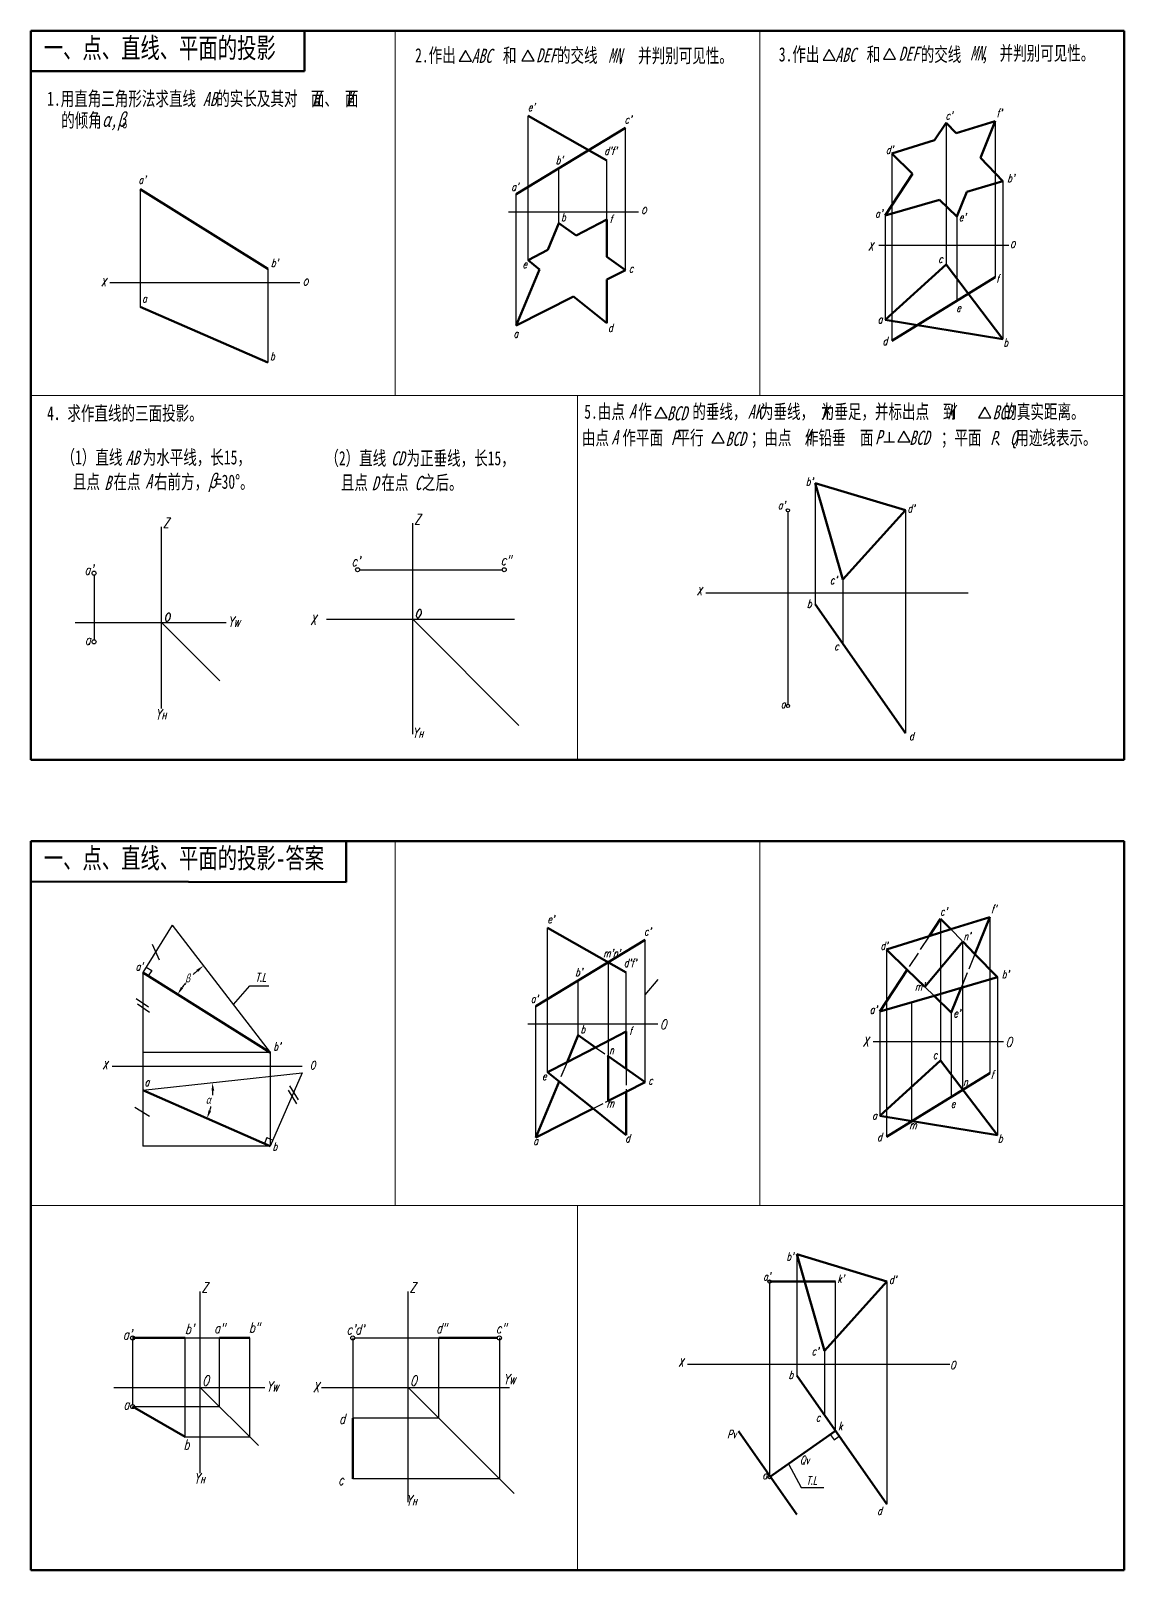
# Model space of a CAD drawing. Header units: millimetres. Extents: x -1426 to -556, y 2743 to 3123.
# Drawn here: x -1426.3 to -1156.3, y 2743.1 to 3123.1 of the extents above; entities that cross this region are included whole.
import ezdxf

# ---------------------------------------------------------------- set-up
doc = ezdxf.new("R2010")
doc.units = ezdxf.units.MM
doc.linetypes.add('myHIDDEN', pattern=[5, 4, -1])
for name, color, linetype, lineweight in [('标注', 7, 'Continuous', 25), ('标题文字', 7, 'Continuous', 25), ('答案作图线1', 5, 'Continuous', 25), ('答案作图线2', 6, 'Continuous', 25), ('答案标注', 1, 'Continuous', 25), ('答案粗实线', 1, 'Continuous', 50), ('答案细实线', 1, 'Continuous', 25), ('答案虚线', 1, 'myHIDDEN', 25), ('粗实线', 7, 'Continuous', 50), ('细实线', 7, 'Continuous', 25)]:
    doc.layers.add(name, color=color, linetype=linetype, lineweight=lineweight)
doc.styles.add('style1', font='txt.shx', dxfattribs={"width": 0.7, "oblique": 15})
doc.styles.add('SZ', font='txt.shx', dxfattribs={"width": 0.7, "oblique": 15})
doc.styles.add('字母标注-2.5号', font='txt.shx', dxfattribs={"width": 0.7, "oblique": 15, "height": 2.5})
doc.styles.add('标题字母', font='', dxfattribs={"width": 0.7, "oblique": 15, "height": 3.5})
doc.styles.add('标题汉字1-5号', font='', dxfattribs={"width": 0.7, "height": 5})
doc.styles.add('标题汉字2-3.5号', font='', dxfattribs={"width": 0.7, "height": 3.5})
doc.styles.get('标题字母').set_extended_font_data('FangSong_GB2312')
doc.styles.get('标题汉字1-5号').set_extended_font_data('SimSun')
doc.styles.get('标题汉字2-3.5号').set_extended_font_data('SimSun')

msp = doc.modelspace()

# ---------------------------------------------------------------- linework, layer by layer
at = {"lineweight": 100}
for p, q in [((-1426.3, 3123.07), (-1156.3, 3123.07)), ((-1426.3, 3123.07), (-1426.3, 2943.07)), ((-1156.3, 2943.07), (-1156.3, 3123.07)), ((-1426.3, 2943.07), (-1156.3, 2943.07)), ((-1426.3, 2923.07), (-1156.3, 2923.07)), ((-1426.3, 2923.07), (-1426.3, 2743.07)), ((-1156.3, 2743.07), (-1156.3, 2923.07)), ((-1426.3, 2743.07), (-1156.3, 2743.07))]:
    msp.add_line(p, q, dxfattribs=at)
for p, q in [((-1426.3, 3123.07), (-1336.3, 3123.07)), ((-1336.3, 3123.07), (-1246.3, 3123.07)), ((-1246.3, 3123.07), (-1156.3, 3123.07)), ((-1156.3, 3123.07), (-1156.3, 3033.07)), ((-1156.3, 3033.07), (-1156.3, 2943.07)), ((-1426.3, 2923.07), (-1336.3, 2923.07)), ((-1336.3, 2923.07), (-1246.3, 2923.07)), ((-1246.3, 2923.07), (-1156.3, 2923.07)), ((-1156.3, 2923.07), (-1156.3, 2833.07)), ((-1156.3, 2833.07), (-1156.3, 2743.07))]:
    msp.add_line(p, q)
at = {"lineweight": 0}
for p, q in [((-1426.3, 3123.07), (-1426.3, 3113.07)), ((-1291.3, 3033.07), (-1291.3, 2943.07)), ((-1426.3, 2923.07), (-1426.3, 2913.07)), ((-1291.3, 2833.07), (-1291.3, 2743.07))]:
    msp.add_line(p, q, dxfattribs=at)
at = {"lineweight": 70}
for p, q in [((-1358.75, 3113.07), (-1358.75, 3123.07)), ((-1426.3, 3113.07), (-1358.75, 3113.07)), ((-1348.46, 2912.92), (-1348.46, 2922.92)), ((-1426.3, 2913.07), (-1348.46, 2912.92))]:
    msp.add_line(p, q, dxfattribs=at)
at = {"lineweight": 13}
for p, q in [((-1336.3, 3123.07), (-1336.3, 3033.07)), ((-1246.3, 3123.07), (-1246.3, 3033.07)), ((-1156.3, 3033.07), (-1426.3, 3033.07)), ((-1336.3, 2923.07), (-1336.3, 2833.07)), ((-1246.3, 2923.07), (-1246.3, 2833.07)), ((-1156.3, 2833.07), (-1426.3, 2833.07))]:
    msp.add_line(p, q, dxfattribs=at)
at = {"layer": '答案作图线1'}
for p, q in [((-1396.32, 2897.57), (-1394.61, 2893.78)), ((-1397.81, 2891.97), (-1396.45, 2891.12)), ((-1396.45, 2891.12), (-1397.3, 2889.77)), ((-1400.25, 2884.22), (-1397.23, 2882.13)), ((-1399.98, 2882.91), (-1396.97, 2880.82)), ((-1362.78, 2861.57), (-1360.68, 2858.17)), ((-1362.38, 2862.62), (-1360.29, 2859.22)), ((-1400.64, 2857.38), (-1396.97, 2855.16)), ((-1367.98, 2849.88), (-1368.62, 2848.41)), ((-1367.98, 2849.88), (-1366.51, 2849.24)), ((-1228.88, 2776.56), (-1227.96, 2775.24)), ((-1227.96, 2775.24), (-1226.65, 2776.16))]:
    msp.add_line(p, q, dxfattribs=at)
at = {"layer": '答案作图线2'}
for p, q in [((-1398.66, 2890.62), (-1398.66, 2870.9)), ((-1398.66, 2861.54), (-1359.26, 2865.84)), ((-1359.26, 2865.84), (-1367.15, 2847.77))]:
    msp.add_line(p, q, dxfattribs=at)
for centre, radius, start, end in [((-1367.15, 2870.9), 27.02, 131.8781, 134.7262), ((-1367.15, 2870.9), 27.02, 141.0579, 143.7128), ((-1398.66, 2861.54), 17.32, 355.9838, 359.6231), ((-1398.66, 2861.54), 17.32, 343.0224, 346.603)]:
    msp.add_arc(centre, radius, start, end, dxfattribs=at)
for points in [[(-1385.41, 2891.27), (-1384.98, 2890.76), (-1383.66, 2892.3)], [(-1388.66, 2886.7), (-1389.21, 2887.08), (-1390.06, 2885.23)], [(-1381.67, 2861.4), (-1381, 2861.44), (-1381.44, 2863.42)], [(-1381.78, 2856.36), (-1382.4, 2856.59), (-1382.79, 2854.6)]]:
    msp.add_solid(points, dxfattribs=at)
at = {"layer": '答案粗实线'}
for p, q in [((-1204.46, 2899.6), (-1199.11, 2901.28)), ((-1205.53, 2887.08), (-1196.14, 2898.23)), ((-1196.14, 2898.23), (-1193.18, 2895.18)), ((-1209.89, 2891.3), (-1205.53, 2887.08)), ((-1203.26, 2884.88), (-1196.55, 2886.84)), ((-1293.85, 2868.52), (-1286.83, 2872.13)), ((-1283.71, 2869.94), (-1283.71, 2858.93)), ((-1283.71, 2869.94), (-1279.26, 2866.8)), ((-1295.85, 2863.72), (-1287.47, 2857.02)), ((-1208.73, 2853.9), (-1196.14, 2861.65)), ((-1283.71, 2858.93), (-1279.26, 2861.19)), ((-1243.88, 2814.33), (-1227.57, 2814.33)), ((-1401.15, 2800.41), (-1388.16, 2800.41)), ((-1379.74, 2800.41), (-1372.24, 2800.41)), ((-1325.58, 2800.41), (-1311.08, 2800.41)), ((-1401.15, 2783.46), (-1388.16, 2775.96)), ((-1346.79, 2780.63), (-1346.79, 2765.63)), ((-1251.52, 2777.38), (-1237.13, 2756.81)), ((-1243.88, 2766.05), (-1227.57, 2777.47))]:
    msp.add_line(p, q, dxfattribs=at)
at = {"layer": '答案细实线'}
for p, q in [((-1391.36, 2902.28), (-1398.66, 2890.62)), ((-1391.36, 2902.28), (-1367.15, 2870.9)), ((-1196.14, 2861.65), (-1196.14, 2898.23)), ((-1283.71, 2893.15), (-1283.71, 2869.94)), ((-1274.57, 2885.11), (-1271.38, 2888.9)), ((-1376.25, 2882.69), (-1372.22, 2887.31)), ((-1372.22, 2887.31), (-1367.48, 2887.31)), ((-1208.73, 2853.9), (-1208.73, 2883.28)), ((-1367.15, 2870.9), (-1398.66, 2870.9)), ((-1398.66, 2861.54), (-1398.66, 2847.77)), ((-1367.15, 2847.77), (-1398.66, 2847.77)), ((-1227.57, 2777.47), (-1227.57, 2814.33)), ((-1388.16, 2775.96), (-1388.16, 2800.41)), ((-1388.16, 2800.41), (-1379.74, 2800.41)), ((-1379.74, 2783.46), (-1379.74, 2800.41)), ((-1372.24, 2775.96), (-1372.24, 2800.41)), ((-1346.79, 2800.41), (-1346.79, 2780.63)), ((-1325.58, 2780.63), (-1325.58, 2800.41)), ((-1310.58, 2800.41), (-1310.58, 2765.63)), ((-1401.15, 2783.46), (-1379.74, 2783.46)), ((-1325.58, 2780.63), (-1346.79, 2780.63)), ((-1388.16, 2775.96), (-1372.24, 2775.96)), ((-1239.16, 2769.36), (-1236.05, 2763.51)), ((-1310.58, 2765.63), (-1346.79, 2765.63)), ((-1236.05, 2763.51), (-1230.49, 2763.51))]:
    msp.add_line(p, q, dxfattribs=at)
at = {"layer": '答案虚线'}
for p, q in [((-1204.46, 2899.6), (-1209.89, 2891.3)), ((-1199.11, 2901.28), (-1196.14, 2898.23)), ((-1193.18, 2895.18), (-1196.55, 2886.84)), ((-1205.53, 2887.08), (-1203.26, 2884.88)), ((-1293.85, 2868.52), (-1295.85, 2863.72)), ((-1279.26, 2866.8), (-1279.26, 2861.19))]:
    msp.add_line(p, q, dxfattribs=at)
at = {"layer": '答案虚线', "ltscale": 0.7}
for p, q in [((-1286.83, 2872.13), (-1283.71, 2869.94)), ((-1287.47, 2857.02), (-1283.71, 2858.93))]:
    msp.add_line(p, q, dxfattribs=at)
at = {"layer": '粗实线'}
for p, q in [((-1303.52, 3102.06), (-1284.06, 3091.08)), ((-1306.43, 3082.77), (-1279.43, 3099.09)), ((-1200.3, 3100.39), (-1203.11, 3096.1)), ((-1200.3, 3100.39), (-1197.76, 3097.78)), ((-1197.76, 3097.78), (-1188.14, 3100.8)), ((-1188.14, 3100.8), (-1191.82, 3091.68)), ((-1213.68, 3092.78), (-1203.11, 3096.1)), ((-1208.54, 3087.8), (-1213.68, 3092.78)), ((-1191.82, 3091.68), (-1186.25, 3085.95)), ((-1208.54, 3087.8), (-1215.31, 3077.47)), ((-1195.2, 3083.34), (-1186.25, 3085.95)), ((-1399.27, 3084.01), (-1367.77, 3064.29)), ((-1195.2, 3083.34), (-1197.66, 3077.26)), ((-1215.31, 3077.47), (-1201.91, 3081.38)), ((-1197.66, 3077.26), (-1201.91, 3081.38)), ((-1295.9, 3075.59), (-1298.66, 3068.97)), ((-1295.9, 3075.59), (-1291.63, 3072.58)), ((-1291.63, 3072.58), (-1284.06, 3076.47)), ((-1284.06, 3076.47), (-1284.06, 3067.25)), ((-1303.52, 3066.47), (-1298.66, 3068.97)), ((-1284.06, 3067.25), (-1279.43, 3063.99)), ((-1300.65, 3064.17), (-1306.43, 3050.29)), ((-1300.65, 3064.17), (-1303.52, 3066.47)), ((-1284.06, 3061.64), (-1279.43, 3063.99)), ((-1215.31, 3051.71), (-1200.3, 3065.39)), ((-1200.3, 3065.39), (-1186.25, 3046.91)), ((-1284.06, 3061.64), (-1284.06, 3050.9)), ((-1213.68, 3046.51), (-1188.14, 3062.24)), ((-1306.43, 3050.29), (-1292.28, 3057.47)), ((-1284.06, 3050.9), (-1292.28, 3057.47)), ((-1399.27, 3054.93), (-1367.77, 3041.17)), ((-1186.25, 3046.91), (-1215.31, 3051.71)), ((-1232.6, 3011.42), (-1210.34, 3004.7)), ((-1225.77, 2987.63), (-1232.6, 3011.42)), ((-1210.34, 3004.7), (-1225.77, 2987.63)), ((-1232.6, 2981.5), (-1210.34, 2949.71)), ((-1201.65, 2903.89), (-1204.46, 2899.6)), ((-1201.65, 2903.89), (-1199.11, 2901.28)), ((-1199.11, 2901.28), (-1189.49, 2904.3)), ((-1189.49, 2904.3), (-1193.18, 2895.18)), ((-1298.72, 2901.61), (-1279.26, 2890.63)), ((-1215.04, 2896.29), (-1204.46, 2899.6)), ((-1301.62, 2882.32), (-1274.63, 2898.64)), ((-1209.89, 2891.3), (-1215.04, 2896.29)), ((-1193.18, 2895.18), (-1187.61, 2889.45)), ((-1398.66, 2890.62), (-1367.15, 2870.9)), ((-1209.89, 2891.3), (-1216.66, 2880.97)), ((-1196.55, 2886.84), (-1187.61, 2889.45)), ((-1216.66, 2880.97), (-1203.26, 2884.88)), ((-1199.01, 2880.76), (-1203.26, 2884.88)), ((-1196.55, 2886.84), (-1199.01, 2880.76)), ((-1291.1, 2875.14), (-1293.85, 2868.52)), ((-1291.1, 2875.14), (-1286.83, 2872.13)), ((-1286.83, 2872.13), (-1279.26, 2876.02)), ((-1279.26, 2876.02), (-1279.26, 2866.8)), ((-1298.72, 2866.02), (-1293.85, 2868.52)), ((-1295.85, 2863.72), (-1298.72, 2866.02)), ((-1279.26, 2866.8), (-1274.63, 2863.54)), ((-1216.66, 2855.21), (-1201.65, 2868.9)), ((-1215.04, 2850.02), (-1189.49, 2865.75)), ((-1201.65, 2868.9), (-1187.61, 2850.42)), ((-1398.66, 2861.54), (-1367.15, 2847.77)), ((-1295.85, 2863.72), (-1301.62, 2849.85)), ((-1279.26, 2861.19), (-1274.63, 2863.54)), ((-1279.26, 2861.19), (-1279.26, 2850.45)), ((-1301.62, 2849.85), (-1287.47, 2857.02)), ((-1279.26, 2850.45), (-1287.47, 2857.02)), ((-1187.61, 2850.42), (-1216.66, 2855.21)), ((-1237.13, 2821.05), (-1214.88, 2814.33)), ((-1230.3, 2797.26), (-1237.13, 2821.05)), ((-1214.88, 2814.33), (-1230.3, 2797.26)), ((-1237.13, 2791.14), (-1214.88, 2759.35))]:
    msp.add_line(p, q, dxfattribs=at)
at = {"layer": '细实线'}
for p, q in [((-1303.52, 3066.47), (-1303.52, 3102.06)), ((-1279.43, 3063.99), (-1279.43, 3099.09)), ((-1200.3, 3100.39), (-1200.3, 3065.39)), ((-1188.14, 3100.8), (-1188.14, 3062.24)), ((-1284.06, 3076.47), (-1284.06, 3091.08)), ((-1213.68, 3092.78), (-1213.68, 3046.51)), ((-1295.9, 3075.59), (-1295.9, 3089.13)), ((-1186.25, 3085.95), (-1186.25, 3046.91)), ((-1399.27, 3084.01), (-1399.27, 3054.93)), ((-1306.43, 3050.29), (-1306.43, 3082.77)), ((-1308.36, 3078.42), (-1276.26, 3078.42)), ((-1215.31, 3077.47), (-1215.31, 3051.71)), ((-1197.66, 3077.26), (-1197.66, 3056.38)), ((-1216.91, 3070.12), (-1184.8, 3070.12)), ((-1367.77, 3064.29), (-1367.77, 3041.17)), ((-1406.82, 3060.91), (-1359.89, 3060.91)), ((-1215.68, 3021.62), (-1213.04, 3021.62)), ((-1214.36, 3024.03), (-1214.36, 3021.62)), ((-1232.6, 3011.42), (-1232.6, 2981.5)), ((-1239.34, 3004.3), (-1239.34, 2956.82)), ((-1210.34, 3004.7), (-1210.34, 2949.71)), ((-1394.01, 2955.81), (-1394.01, 3000.64)), ((-1331.96, 2949.45), (-1331.96, 3001.49)), ((-1410.68, 2988.69), (-1410.68, 2972.74)), ((-1345.11, 2990.03), (-1309.9, 2990.03)), ((-1225.77, 2987.63), (-1225.77, 2971.75)), ((-1259.6, 2984.31), (-1194.83, 2984.31)), ((-1415.34, 2976.98), (-1378.06, 2976.98)), ((-1394.01, 2976.98), (-1379.63, 2962.6)), ((-1353.3, 2977.82), (-1306.88, 2977.82)), ((-1331.96, 2977.82), (-1305.76, 2951.62)), ((-1201.65, 2903.89), (-1201.65, 2868.9)), ((-1189.49, 2904.3), (-1189.49, 2865.75)), ((-1298.72, 2866.02), (-1298.72, 2901.61)), ((-1274.63, 2863.54), (-1274.63, 2898.64)), ((-1215.04, 2896.29), (-1215.04, 2850.02)), ((-1291.1, 2875.14), (-1291.1, 2888.69)), ((-1279.26, 2876.02), (-1279.26, 2890.63)), ((-1187.61, 2889.45), (-1187.61, 2850.42)), ((-1301.62, 2849.85), (-1301.62, 2882.32)), ((-1216.66, 2880.97), (-1216.66, 2855.21)), ((-1199.01, 2880.76), (-1199.01, 2859.89)), ((-1303.56, 2877.97), (-1271.45, 2877.97)), ((-1218.26, 2873.62), (-1186.15, 2873.62)), ((-1398.66, 2870.9), (-1398.66, 2861.54)), ((-1367.15, 2870.9), (-1367.15, 2847.77)), ((-1406.21, 2867.51), (-1359.28, 2867.51)), ((-1237.13, 2821.05), (-1237.13, 2791.14)), ((-1243.88, 2813.93), (-1243.88, 2766.45)), ((-1214.88, 2814.33), (-1214.88, 2759.35)), ((-1384.47, 2767.03), (-1384.47, 2811.87)), ((-1333.15, 2759.83), (-1333.15, 2811.87)), ((-1401.15, 2799.91), (-1401.15, 2783.96)), ((-1346.29, 2800.41), (-1325.58, 2800.41)), ((-1230.3, 2797.26), (-1230.3, 2781.38)), ((-1264.14, 2793.94), (-1199.37, 2793.94)), ((-1405.81, 2788.2), (-1368.53, 2788.2)), ((-1384.47, 2788.2), (-1370.1, 2773.82)), ((-1354.48, 2788.2), (-1308.06, 2788.2)), ((-1333.15, 2788.2), (-1306.95, 2762))]:
    msp.add_line(p, q, dxfattribs=at)
for points in [[(-1320.49, 3115.58), (-1317.45, 3115.58), (-1318.97, 3118.21)], [(-1305.08, 3115.67), (-1302.04, 3115.67), (-1303.56, 3118.3)], [(-1230.67, 3115.82), (-1227.64, 3115.82), (-1229.15, 3118.45)], [(-1215.78, 3116.08), (-1212.74, 3116.08), (-1214.26, 3118.7)], [(-1272.23, 3027.5), (-1269.2, 3027.5), (-1270.72, 3030.13)], [(-1192.28, 3027.55), (-1189.25, 3027.55), (-1190.76, 3030.18)], [(-1258.1, 3021.39), (-1255.07, 3021.39), (-1256.58, 3024.01)], [(-1212.2, 3021.64), (-1209.17, 3021.64), (-1210.68, 3024.27)]]:
    msp.add_lwpolyline(points, close=True, dxfattribs=at)
for centre, radius in [((-1239.34, 3004.7), 0.4), ((-1410.68, 2989.19), 0.5), ((-1345.61, 2990.03), 0.5), ((-1309.4, 2990.03), 0.5), ((-1410.68, 2972.24), 0.5), ((-1239.34, 2956.42), 0.4), ((-1243.88, 2814.33), 0.4), ((-1401.15, 2800.41), 0.5), ((-1346.79, 2800.41), 0.5), ((-1310.58, 2800.41), 0.5), ((-1401.15, 2783.46), 0.5), ((-1243.88, 2766.05), 0.4)]:
    msp.add_circle(centre, radius, dxfattribs=at)

# ---------------------------------------------------------------- texts
at = {"lineweight": 0, "style": '标题汉字2-3.5号', "width": 0.7}
msp.add_text('的倾角   。', height=3.5, dxfattribs=at).set_placement((-1418.78, 3099.24))
at = {"lineweight": 0, "char_height": 5, "attachment_point": 1, "style": '标题汉字1-5号'}
for s, insert in [('{\\fFangSong|b0|i0|c134|p49;一、点、直线、平面的投影}', (-1423.09, 3121.34)), ('{\\fFangSong|b0|i0|c134|p49;一、点、直线、平面的投影-答案}', (-1423.09, 2921.34))]:
    msp.add_mtext_dynamic_manual_height_columns(s, width=86.7885, gutter_width=25, heights=[0], dxfattribs=dict(at, insert=insert))
at = {"layer": '标注', "oblique": 15, "width": 0.7}
for s, height, style, p in [("e'", 2, 'SZ', (-1303.54, 3103.23)), ("c'", 2, 'SZ', (-1279.66, 3100.2)), ("c'", 2, 'SZ', (-1200.4, 3101.17)), ("f'", 2, 'SZ', (-1187.83, 3101.78)), ("d'f'", 2, 'SZ', (-1284.67, 3092.42)), ("d'", 2, 'SZ', (-1215.14, 3092.71)), ("b'", 2, 'SZ', (-1296.68, 3090.17)), ("a'", 2, '字母标注-2.5号', (-1399.69, 3085.3)), ("b'", 2, 'SZ', (-1185.18, 3085.68)), ("a'", 2, 'SZ', (-1307.63, 3083.58)), ('b', 2, 'SZ', (-1295.36, 3076.06)), ('o', 2.4, 'style1', (-1275.6, 3077.9)), ("a'", 2, 'SZ', (-1217.79, 3076.95)), ("e'", 2, 'SZ', (-1197.12, 3076.04)), ('f', 2, 'SZ', (-1283.35, 3075.67)), ('X', 2, '字母标注-2.5号', (-1219.51, 3068.85)), ('o', 2.4, 'style1', (-1184.55, 3069.46)), ("b'", 2, '字母标注-2.5号', (-1366.98, 3064.78)), ('c', 2, 'SZ', (-1202.21, 3065.76)), ('e', 2, 'SZ', (-1304.86, 3064.45)), ('c', 2, 'SZ', (-1278.61, 3063.4)), ('f', 2, 'SZ', (-1187.9, 3060.9)), ('X', 2, '字母标注-2.5号', (-1408.94, 3060.02)), ('o', 2.4, 'style1', (-1359.16, 3060.21)), ('a', 2, '字母标注-2.5号', (-1398.79, 3055.98)), ('a', 2, 'SZ', (-1217.16, 3050.85)), ('e', 2, 'SZ', (-1197.75, 3053.71)), ('a', 2, 'SZ', (-1307.1, 3047.31)), ('d', 2, 'SZ', (-1283.75, 3048.76)), ('d', 2, 'SZ', (-1215.94, 3045.49)), ('b', 2, 'SZ', (-1186.12, 3045.15)), ('b', 2, '字母标注-2.5号', (-1367.21, 3041.77)), ("b'", 2, 'SZ', (-1234.93, 3010.79)), ("a'", 2, 'SZ', (-1241.81, 3004.97)), ("d'", 2, 'SZ', (-1209.82, 3004.15)), ('Z', 2.5, '字母标注-2.5号', (-1393.64, 3000.38)), ('Z', 2.5, '字母标注-2.5号', (-1331.6, 3001.22)), ("a'", 2.5, '字母标注-2.5号', (-1413.06, 2988.79)), ("c'", 2.5, '字母标注-2.5号', (-1347.13, 2990.88)), ('c"', 2.5, '字母标注-2.5号', (-1310.26, 2991.17)), ("c'", 2, 'SZ', (-1228.94, 2986.5)), ('X', 2, '字母标注-2.5号', (-1261.82, 2983.72)), ('o', 3, 'style1', (-1393.55, 2977.31)), ('o', 3, 'style1', (-1331.58, 2978.19)), ('b', 2, 'SZ', (-1234.64, 2980.66)), ('Yw', 2.5, '字母标注-2.5号', (-1377.61, 2975.96)), ('X', 2.5, '字母标注-2.5号', (-1357.33, 2976.41)), ('a', 2.5, '字母标注-2.5号', (-1412.96, 2971.51)), ('c', 2, 'SZ', (-1227.89, 2970.14)), ('a', 2, 'SZ', (-1241.1, 2955.88)), ('Y', 2.5, '字母标注-2.5号', (-1395.53, 2953.1)), ('H', 1.5, 'style1', (-1393.97, 2953.18)), ('Y', 2.5, '字母标注-2.5号', (-1332.07, 2948.51)), ('H', 1.5, 'style1', (-1330.52, 2948.59)), ('d', 2, 'SZ', (-1209.42, 2947.94)), ("f'", 2, 'SZ', (-1189.18, 2905.28)), ("e'", 2, 'SZ', (-1298.73, 2902.78)), ("c'", 2, 'SZ', (-1201.75, 2904.67)), ("c'", 2, 'SZ', (-1274.86, 2899.75)), ("d'", 2, 'SZ', (-1216.49, 2896.21)), ("a'", 2, '字母标注-2.5号', (-1400.39, 2891.12)), ("d'f'", 2, 'SZ', (-1279.87, 2891.97)), ('T.L', 2, '字母标注-2.5号', (-1370.79, 2888.41)), ("b'", 2, 'SZ', (-1291.87, 2889.72)), ("b'", 2, 'SZ', (-1186.54, 2889.19)), ("a'", 2, 'SZ', (-1302.82, 2883.13)), ("a'", 2, 'SZ', (-1219.14, 2880.45)), ("e'", 2, 'SZ', (-1198.48, 2879.54)), ('b', 2, 'SZ', (-1290.55, 2875.61)), ('f', 2, 'SZ', (-1278.55, 2875.22)), ('O', 2.4, '字母标注-2.5号', (-1270.91, 2876.6)), ("b'", 2, '字母标注-2.5号', (-1366.37, 2871.38)), ('X', 2.4, '字母标注-2.5号', (-1220.87, 2872.35)), ('O', 2.4, '字母标注-2.5号', (-1185.61, 2872.25)), ('c', 2, 'SZ', (-1203.57, 2869.26)), ('X', 2, '字母标注-2.5号', (-1408.57, 2866.73)), ('O', 2, '字母标注-2.5号', (-1357.38, 2866.7)), ('e', 2, 'SZ', (-1300.05, 2864.01)), ('f', 2, 'SZ', (-1189.25, 2864.4)), ('a', 2, '字母标注-2.5号', (-1398.18, 2862.58)), ('c', 2, 'SZ', (-1273.8, 2862.95)), ('e', 2, 'SZ', (-1199.11, 2857.22)), ('a', 2, 'SZ', (-1218.51, 2854.35)), ('d', 2, 'SZ', (-1279.5, 2848.68)), ('d', 2, 'SZ', (-1217.29, 2849)), ('b', 2, 'SZ', (-1187.47, 2848.65)), ('b', 2, '字母标注-2.5号', (-1366.59, 2846.67)), ('a', 2, 'SZ', (-1302.2, 2848.06)), ("b'", 2, 'SZ', (-1239.72, 2819.52)), ("a'", 2, 'SZ', (-1245.44, 2814.6)), ('Z', 2.5, '字母标注-2.5号', (-1384.11, 2811.6)), ('Z', 2.5, '字母标注-2.5号', (-1332.78, 2811.6)), ("d'", 2, 'SZ', (-1214.36, 2813.78)), ("a'", 2.5, '字母标注-2.5号', (-1403.53, 2800.01)), ("c'd'", 2.5, '字母标注-2.5号', (-1348.31, 2801.26)), ('d"', 2.5, '字母标注-2.5号', (-1326.22, 2801.55)), ('c"', 2.5, '字母标注-2.5号', (-1311.44, 2801.55)), ("c'", 2, 'SZ', (-1233.47, 2796.14)), ('X', 2, '字母标注-2.5号', (-1266.36, 2793.35)), ('O', 2, '字母标注-2.5号', (-1199.28, 2792.71)), ('O', 2.5, '字母标注-2.5号', (-1383.97, 2788.62)), ('Yw', 2.5, '字母标注-2.5号', (-1368.08, 2787.18)), ('X', 2.5, '字母标注-2.5号', (-1356.61, 2787)), ('O', 2.5, '字母标注-2.5号', (-1332.64, 2788.62)), ('Yw', 2.5, '字母标注-2.5号', (-1309.58, 2788.97)), ('b', 2, 'SZ', (-1239.17, 2790.3)), ('a', 2.5, '字母标注-2.5号', (-1403.43, 2782.73)), ('d', 2.5, '字母标注-2.5号', (-1350.16, 2779.19)), ('c', 2, 'SZ', (-1232.43, 2779.78)), ('Y', 2.5, '字母标注-2.5号', (-1385.99, 2764.49)), ('a', 2, 'SZ', (-1245.64, 2765.51)), ('H', 1.5, 'style1', (-1384.44, 2764.57)), ('c', 2.5, '字母标注-2.5号', (-1350.39, 2764.09)), ('Y', 2.5, '字母标注-2.5号', (-1333.64, 2759.07)), ('H', 1.5, 'style1', (-1332.09, 2759.14)), ('d', 2, 'SZ', (-1217.29, 2756.75))]:
    msp.add_text(s, height=height, dxfattribs=dict(at, style=style)).set_placement(p)
at = {"layer": '标题文字', "style": '标题汉字2-3.5号', "width": 0.7}
for s, p in [('并判别可见性。', (-1187.07, 3115.8)), ('2.作出       和      的交线   ，', (-1331.39, 3115.27)), ('并判别可见性。', (-1276.33, 3115.2)), ('3.作出       和      的交线   ，', (-1241.58, 3115.5)), ('1.用直角三角形法求直线   的实长及其对  面、 面', (-1422.25, 3104.57)), ('4．求作直线的三面投影。', (-1422.27, 3026.91)), ('5.由点  作      的垂线，  为垂线， 为垂足，并标出点  到       的真实距离。 ', (-1289.64, 3027.32)), ('由点  作平面  平行       ；由点  作铅垂', (-1290.22, 3020.88)), ('面          ；平面  、 用迹线表示。', (-1221.57, 3020.88)), ('（1）直线   为水平线，长15，', (-1418.7, 3016.03)), ('（2）直线   为正垂线，长15，', (-1353.56, 3015.82)), ('且点  在点  右前方， =30°。', (-1415.91, 3010.02)), ('且点  在点  之后。', (-1349.74, 3009.81))]:
    msp.add_text(s, height=3.5, dxfattribs=at).set_placement(p)
at = {"layer": '答案标注', "oblique": 15, "width": 0.7}
for s, height, style, p in [("n'", 2, 'SZ', (-1196.01, 2898.61)), ("m'n'", 2, 'SZ', (-1284.93, 2894.36)), ('β', 2, '标题字母', (-1388.21, 2888.19)), ("m'", 2, 'SZ', (-1207.98, 2886.19)), ('n', 2, 'SZ', (-1283.46, 2870.48)), ('n', 2, 'SZ', (-1196.1, 2862.64)), ('α', 2, '标题字母', (-1383.1, 2858.21)), ('m', 2, 'SZ', (-1284.1, 2857.33)), ('m', 2, 'SZ', (-1209.36, 2851.97)), ("k'", 2, 'SZ', (-1227.13, 2814.01)), ("b'", 2.5, '字母标注-2.5号', (-1388.2, 2801.42)), ('a"', 2.5, '字母标注-2.5号', (-1381, 2801.58)), ('b"', 2.5, '字母标注-2.5号', (-1372.4, 2801.73)), ('k', 2, 'SZ', (-1226.89, 2777.66)), ('b', 2.5, '字母标注-2.5号', (-1388.55, 2772.85)), ('Pv', 2, 'SZ', (-1254.3, 2775.65)), ('Qv', 2, 'SZ', (-1236.34, 2769.27)), ('T.L', 2, 'SZ', (-1234.75, 2764.19))]:
    msp.add_text(s, height=height, dxfattribs=dict(at, style=style)).set_placement(p)
at = {"layer": '细实线', "style": '标题字母', "oblique": 15, "width": 0.7}
for s, p in [('ABC', (-1317.45, 3115.14)), ('DEF', (-1301.51, 3115.25)), ('MN', (-1283.71, 3115.21)), ('ABC', (-1227.63, 3115.38)), ('DEF', (-1211.99, 3115.66)), ('MN', (-1194.33, 3115.8)), ('AB', (-1383.77, 3104.49)), ('H', (-1356.76, 3104.49)), ('V', (-1348.72, 3104.49)), ('α,β', (-1408.69, 3099.38)), ('A', (-1278.61, 3027.37)), ('BCD', (-1269.23, 3026.9)), ('AK', (-1249.22, 3027.32)), ('K', (-1231.07, 3027.11)), ('K', (-1199.98, 3027.16)), ('BCD', (-1188.83, 3027.14)), ('A', (-1282.91, 3021)), ('P', (-1268.2, 3020.83)), ('BCD', (-1254.77, 3020.59)), ('A', (-1235.2, 3020.92)), ('P', (-1217.78, 3021.02)), ('BCD', (-1209.37, 3020.86)), ('P', (-1189.37, 3020.81)), ('Q', (-1184.48, 3020.85)), ('AB', (-1402.86, 3015.92)), ('CD', (-1337.34, 3015.78)), ('A', (-1397.98, 3010.13)), ('β', (-1382.49, 3010.18)), ('B', (-1408.15, 3009.72)), ('D', (-1342.11, 3009.63)), ('C', (-1331.54, 3009.71))]:
    msp.add_text(s, height=3.5, dxfattribs=at).set_placement(p)

doc.saveas('drawing.dxf')
